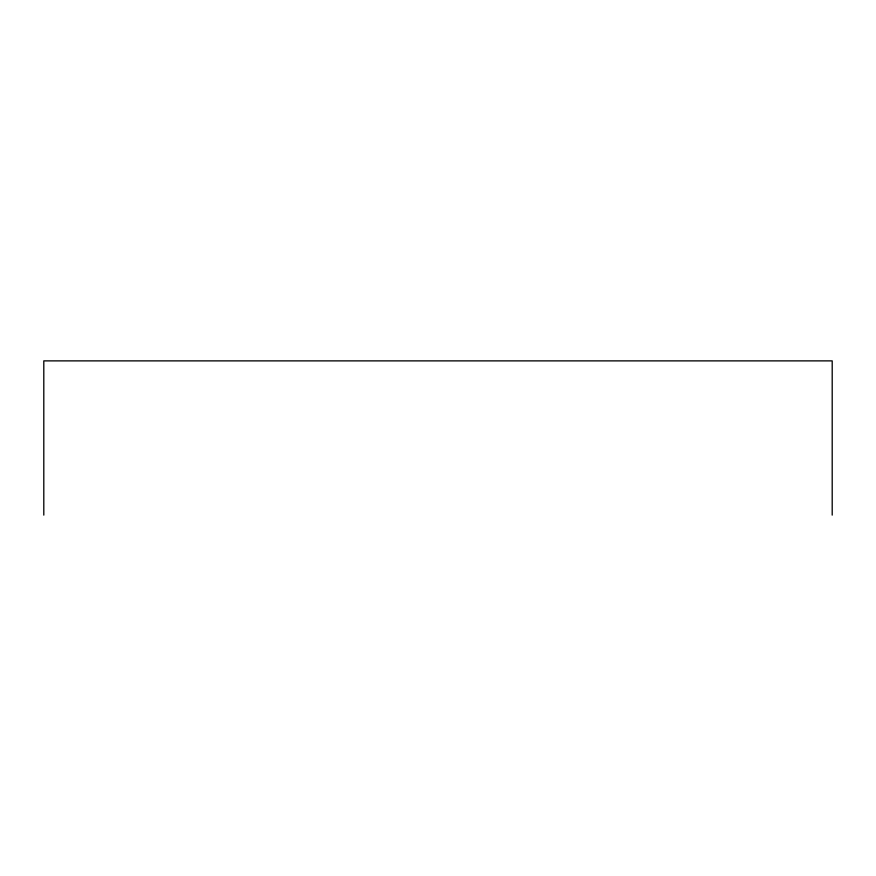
<?xml version="1.0" encoding="UTF-8"?>
<svg xmlns="http://www.w3.org/2000/svg" width="876" height="876" viewBox="0 0 876 876"><rect width="100%" height="100%" fill="white"/><g stroke="black" fill="none" stroke-linecap="round" stroke-linejoin="round"><path stroke-width="1.31" d="M832.2 515.121L832.2 360.879L43.8 360.879L43.8 515.121"/></g></svg>
